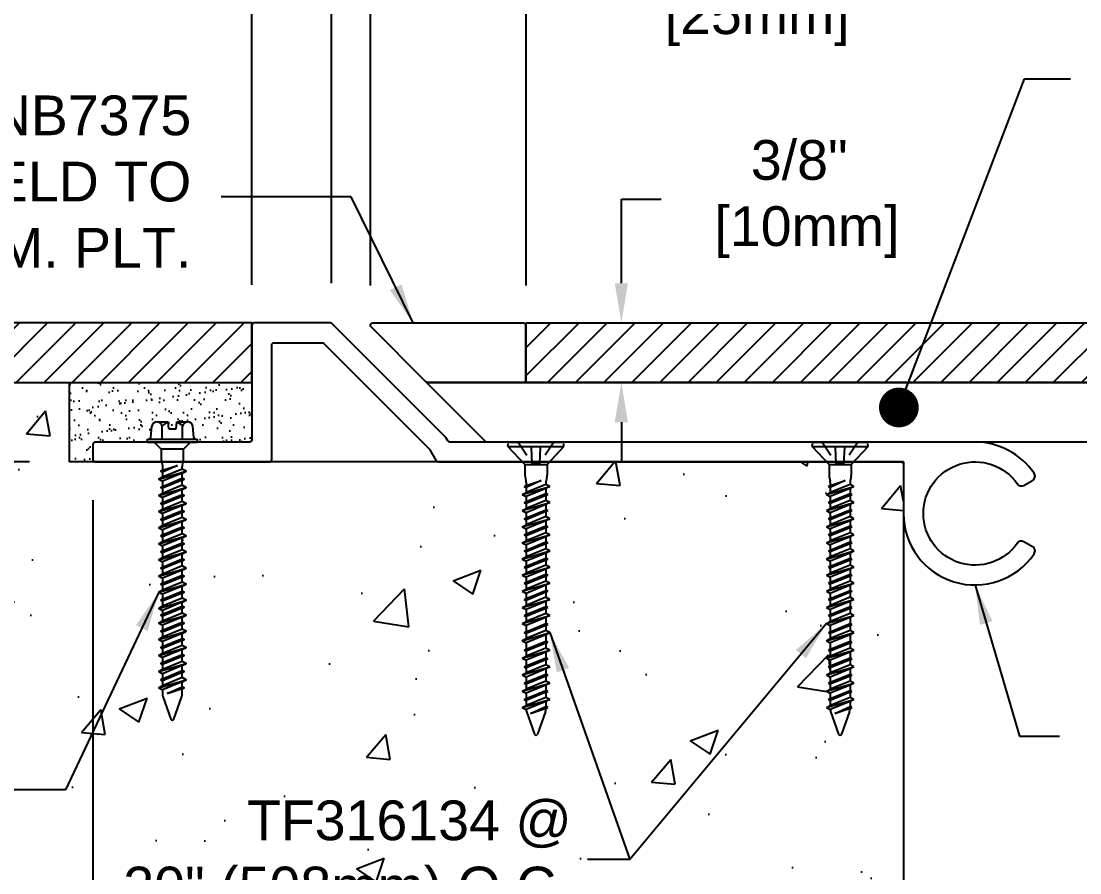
# Model space of a CAD drawing. Header units: inches. Extents: x -12.6 to 30.8, y -3.3 to 9.7.
# Drawn here: x -7.55 to -0.89, y -0.26 to 5.11 of the extents above; entities that cross this region are included whole.
import ezdxf

# ---------------------------------------------------------------- set-up
doc = ezdxf.new("R2010")
doc.units = ezdxf.units.IN
doc.header["$MEASUREMENT"] = 0
doc.linetypes.add('DASHED', pattern=[0.75, 0.5, -0.25])
for name, color, linetype in [('Anchors', 4, 'Continuous'), ('Conditions', 1, 'Continuous'), ('Dimensions', 3, 'Continuous'), ('Text', 2, 'Continuous')]:
    doc.layers.add(name, color=color, linetype=linetype)
doc.styles.add('Arial', font='arial.ttf')
doc.dimstyles.new('Arial', dxfattribs={"dimtxt": 0.25, "dimasz": 0.25, "dimexe": 0.25, "dimexo": 0.25, "dimgap": 0.25, "dimtad": 0, "dimtih": 1, "dimtoh": 1, "dimdec": 4, "dimzin": 0, "dimdsep": 46, "dimlunit": 4, "dimtxsty": 'Arial', "dimcen": 0.1875, "dimadec": 0, "dimazin": 0, "dimtfac": 1, "dimtdec": 4, "dimtofl": 0, "dimtmove": 0, "dimatfit": 3, "dimfxl": 0, "dimfrac": 2, "dimtolj": 1, "dimtzin": 0, "dimarcsym": 0})

# ---------------------------------------------------------------- blocks, each defined once
blk = doc.blocks.new('*D0')
at = {"layer": 'Defpoints', "color": 0}
for p in [(-5.5997, 7.1488), (-5.5997, 3.2068), (-6.0997, 3.1968)]:
    blk.add_point(p, dxfattribs=at)
at = {"layer": 'Dimensions', "color": 0, "lineweight": -2}
for p, q in [((-6.0997, 3.4468), (-6.0997, 7.3988)), ((-5.5997, 3.4568), (-5.5997, 7.3988)), ((-6.3497, 7.1488), (-6.6364, 7.1488)), ((-5.3497, 7.1488), (-5.0997, 7.1488))]:
    blk.add_line(p, q, dxfattribs=at)
at = {"layer": 'Dimensions', "color": 0}
for points in [[(-6.3497, 7.1905), (-6.3497, 7.1072), (-6.0997, 7.1488)], [(-5.3497, 7.1905), (-5.3497, 7.1072), (-5.5997, 7.1488)]]:
    blk.add_solid(points, dxfattribs=at)
at = {"layer": 'Dimensions', "color": 0, "insert": (-7.5057, 7.1488), "char_height": 0.25, "attachment_point": 5, "style": 'Arial'}
blk.add_mtext('\\A1;1/2"\\P [13mm]', dxfattribs=at)
blk = doc.blocks.new('*D2')
at = {"layer": 'Defpoints', "color": 0}
for p in [(-6.0997, 3.2068), (-9.5728, 2.3318), (-7.2497, 2.3318)]:
    blk.add_point(p, dxfattribs=at)
at = {"layer": 'Dimensions', "color": 0, "lineweight": -2}
for p, q in [((-9.5728, 3.4568), (-9.5728, 3.7068)), ((-6.3497, 3.2068), (-9.8228, 3.2068)), ((-7.4997, 2.3318), (-9.8228, 2.3318)), ((-9.5728, 2.0818), (-9.5728, 1.813)), ((-9.5728, 1.813), (-9.8228, 1.813))]:
    blk.add_line(p, q, dxfattribs=at)
at = {"layer": 'Dimensions', "color": 0}
for points in [[(-9.6145, 3.4568), (-9.5311, 3.4568), (-9.5728, 3.2068)], [(-9.6145, 2.0818), (-9.5311, 2.0818), (-9.5728, 2.3318)]]:
    blk.add_solid(points, dxfattribs=at)
at = {"layer": 'Dimensions', "color": 0, "insert": (-10.6803, 1.813), "char_height": 0.25, "attachment_point": 5, "style": 'Arial'}
blk.add_mtext('\\A1;7/8"\\P [22mm]', dxfattribs=at)
blk = doc.blocks.new('*D3')
at = {"layer": 'Defpoints', "color": 0}
for p in [(-4.4456, 3.2068), (-3.775, 3.2068), (-4.5957, 2.8318)]:
    blk.add_point(p, dxfattribs=at)
at = {"layer": 'Dimensions', "color": 0, "lineweight": -2}
for p, q in [((-3.775, 3.4568), (-3.775, 3.9867)), ((-3.775, 3.9867), (-3.525, 3.9867)), ((-4.1956, 3.2068), (-3.525, 3.2068)), ((-4.3457, 2.8318), (-3.525, 2.8318)), ((-3.775, 2.5818), (-3.775, 2.3318))]:
    blk.add_line(p, q, dxfattribs=at)
at = {"layer": 'Dimensions', "color": 0}
for points in [[(-3.8167, 3.4568), (-3.7334, 3.4568), (-3.775, 3.2068)], [(-3.8167, 2.5818), (-3.7334, 2.5818), (-3.775, 2.8318)]]:
    blk.add_solid(points, dxfattribs=at)
at = {"layer": 'Dimensions', "color": 0, "insert": (-2.6556, 3.9867), "char_height": 0.25, "attachment_point": 5, "style": 'Arial'}
blk.add_mtext('\\A1;3/8"\\P [10mm]', dxfattribs=at)
blk = doc.blocks.new('*D4')
at = {"layer": 'Defpoints', "color": 0}
for p in [(3, 7.7962), (3, 3.2068), (-6.0997, 3.1968)]:
    blk.add_point(p, dxfattribs=at)
at = {"layer": 'Dimensions', "color": 0, "lineweight": -2}
for p, q in [((-6.0997, 3.4468), (-6.0997, 8.0462)), ((3, 3.4568), (3, 8.0462)), ((-5.8497, 7.7962), (-2.5163, 7.7962)), ((2.75, 7.7962), (-0.5834, 7.7962))]:
    blk.add_line(p, q, dxfattribs=at)
at = {"layer": 'Dimensions', "color": 0}
for points in [[(-5.8497, 7.8379), (-5.8497, 7.7545), (-6.0997, 7.7962)], [(2.75, 7.8379), (2.75, 7.7545), (3, 7.7962)]]:
    blk.add_solid(points, dxfattribs=at)
at = {"layer": 'Dimensions', "color": 0, "insert": (-1.5498, 7.7962), "char_height": 0.25, "attachment_point": 5, "style": 'Arial'}
blk.add_mtext('\\A1;9 1/8"\\P [231mm]', dxfattribs=at)
blk = doc.blocks.new('A$C63CB1885')
for p, q in [((-0.1762, 0), (-0.1747, 0.0182)), ((-0.1762, 0), (0.1762, 0)), ((-0.1762, 0), (-0.0698, -0.1125)), ((-0.1634, 0.0285), (0.1634, 0.0285)), ((0.0698, -0.1125), (0.1762, 0)), ((0.1762, 0), (0.1747, 0.0182)), ((-0.0698, -0.1125), (0.0698, -0.1125)), ((-0.0698, -0.1125), (-0.0698, -0.1796)), ((0.0698, -0.1125), (0.0698, -0.1796)), ((-0.0687, -0.1892), (-0.0633, -0.2152)), ((0.0687, -0.1892), (0.0633, -0.2152)), ((-0.0863, -0.3019), (0.0862, -0.2511)), ((-0.0737, -0.2511), (0.0321, -0.2146)), ((-0.0737, -0.2511), (-0.0622, -0.2449)), ((-0.0737, -0.2511), (-0.0622, -0.2573)), ((-0.0623, -0.2248), (-0.0622, -0.2449)), ((-0.0622, -0.2449), (0.0321, -0.2146)), ((0.0321, -0.2146), (-0.0622, -0.2573)), ((0.0622, -0.2382), (-0.0622, -0.289)), ((-0.0622, -0.2573), (-0.0622, -0.289)), ((0.0622, -0.264), (-0.0622, -0.3148)), ((0.0622, -0.2248), (0.0622, -0.2382)), ((0.0862, -0.2511), (0.0622, -0.264)), ((0.0622, -0.264), (0.0622, -0.2957)), ((0.0862, -0.2511), (0.0622, -0.2382)), ((-0.0863, -0.3019), (-0.0622, -0.289)), ((-0.0863, -0.3019), (-0.0622, -0.3148)), ((-0.0737, -0.3527), (0.0737, -0.3019)), ((-0.0622, -0.3465), (0.0622, -0.2957)), ((0.0622, -0.308), (-0.0622, -0.3588)), ((-0.0622, -0.3148), (-0.0622, -0.3465)), ((0.0737, -0.3019), (0.0622, -0.2957)), ((0.0737, -0.3019), (0.0622, -0.308)), ((0.0622, -0.308), (0.0622, -0.3397)), ((-0.0863, -0.4034), (0.0862, -0.3527)), ((-0.0863, -0.4034), (-0.0622, -0.3905)), ((-0.0737, -0.3527), (-0.0622, -0.3465)), ((-0.0737, -0.3527), (-0.0622, -0.3588)), ((0.0622, -0.3397), (-0.0622, -0.3905)), ((-0.0622, -0.3588), (-0.0622, -0.3905)), ((0.0622, -0.3656), (-0.0622, -0.4164)), ((-0.0622, -0.4481), (0.0622, -0.3973)), ((0.0862, -0.3527), (0.0622, -0.3656)), ((0.0622, -0.3656), (0.0622, -0.3973)), ((0.0737, -0.4034), (0.0622, -0.3973)), ((0.0862, -0.3527), (0.0622, -0.3397)), ((-0.0863, -0.4034), (-0.0622, -0.4164)), ((-0.0863, -0.505), (0.0862, -0.4542)), ((-0.0737, -0.4542), (0.0737, -0.4034)), ((-0.0737, -0.4542), (-0.0622, -0.4481)), ((-0.0737, -0.4542), (-0.0622, -0.4604)), ((0.0622, -0.4096), (-0.0622, -0.4604)), ((-0.0622, -0.4164), (-0.0622, -0.4481)), ((0.0622, -0.4413), (-0.0622, -0.4921)), ((-0.0622, -0.4604), (-0.0622, -0.4921)), ((0.0737, -0.4034), (0.0622, -0.4096)), ((0.0622, -0.4096), (0.0622, -0.4413)), ((0.0862, -0.4542), (0.0622, -0.4671)), ((0.0862, -0.4542), (0.0622, -0.4413)), ((-0.0863, -0.505), (-0.0622, -0.4921)), ((-0.0863, -0.505), (-0.0622, -0.5179)), ((-0.0737, -0.5558), (0.0737, -0.505)), ((0.0622, -0.4671), (-0.0622, -0.5179)), ((-0.0622, -0.5496), (0.0622, -0.4988)), ((0.0622, -0.5112), (-0.0622, -0.5619)), ((-0.0622, -0.5179), (-0.0622, -0.5496)), ((0.0622, -0.4671), (0.0622, -0.4988)), ((0.0737, -0.505), (0.0622, -0.4988)), ((0.0737, -0.505), (0.0622, -0.5112)), ((0.0622, -0.5112), (0.0622, -0.5429)), ((-0.0863, -0.6066), (0.0862, -0.5558)), ((-0.0863, -0.6066), (-0.0622, -0.5936)), ((-0.0737, -0.5558), (-0.0622, -0.5496)), ((-0.0737, -0.5558), (-0.0622, -0.5619)), ((0.0622, -0.5429), (-0.0622, -0.5936)), ((-0.0622, -0.5619), (-0.0622, -0.5936)), ((0.0622, -0.5687), (-0.0622, -0.6195)), ((0.0862, -0.5558), (0.0622, -0.5687)), ((0.0622, -0.5687), (0.0622, -0.6004)), ((0.0862, -0.5558), (0.0622, -0.5429)), ((-0.0863, -0.6066), (-0.0622, -0.6195)), ((-0.0863, -0.7081), (0.0862, -0.6573)), ((-0.0737, -0.6573), (0.0737, -0.6066)), ((-0.0737, -0.6573), (-0.0622, -0.6512)), ((-0.0737, -0.6573), (-0.0622, -0.6635)), ((-0.0622, -0.6512), (0.0622, -0.6004)), ((0.0622, -0.6127), (-0.0622, -0.6635)), ((-0.0622, -0.6195), (-0.0622, -0.6512)), ((0.0622, -0.6444), (-0.0622, -0.6952)), ((-0.0622, -0.6635), (-0.0622, -0.6952)), ((0.0737, -0.6066), (0.0622, -0.6004)), ((0.0737, -0.6066), (0.0622, -0.6127)), ((0.0622, -0.6127), (0.0622, -0.6444)), ((0.0862, -0.6573), (0.0622, -0.6703)), ((0.0862, -0.6573), (0.0622, -0.6444)), ((-0.0863, -0.7081), (-0.0622, -0.6952)), ((-0.0863, -0.7081), (-0.0622, -0.721)), ((-0.0737, -0.7589), (0.0737, -0.7081)), ((0.0622, -0.6703), (-0.0622, -0.721)), ((-0.0622, -0.7527), (0.0622, -0.702)), ((0.0622, -0.7143), (-0.0622, -0.7651)), ((-0.0622, -0.721), (-0.0622, -0.7527)), ((0.0622, -0.6703), (0.0622, -0.702)), ((0.0737, -0.7081), (0.0622, -0.702)), ((0.0737, -0.7081), (0.0622, -0.7143)), ((0.0622, -0.7143), (0.0622, -0.746)), ((-0.0863, -0.8097), (0.0862, -0.7589)), ((-0.0863, -0.8097), (-0.0622, -0.7968)), ((-0.0737, -0.7589), (-0.0622, -0.7527)), ((-0.0737, -0.7589), (-0.0622, -0.7651)), ((0.0622, -0.746), (-0.0622, -0.7968)), ((-0.0622, -0.7651), (-0.0622, -0.7967)), ((0.0622, -0.7718), (-0.0622, -0.8226)), ((0.0862, -0.7589), (0.0622, -0.7718)), ((0.0622, -0.7718), (0.0622, -0.8035)), ((0.0862, -0.7589), (0.0622, -0.746)), ((-0.0863, -0.8097), (-0.0622, -0.8226)), ((-0.0863, -0.9112), (0.0862, -0.8605)), ((-0.0737, -0.8605), (0.0737, -0.8097)), ((-0.0737, -0.8605), (-0.0622, -0.8543)), ((-0.0737, -0.8605), (-0.0622, -0.8666)), ((-0.0622, -0.8543), (0.0622, -0.8035)), ((0.0622, -0.8159), (-0.0622, -0.8666)), ((-0.0622, -0.8226), (-0.0622, -0.8543)), ((0.0622, -0.8475), (-0.0622, -0.8983)), ((0.0737, -0.8097), (0.0622, -0.8035)), ((0.0737, -0.8097), (0.0622, -0.8159)), ((0.0622, -0.8159), (0.0622, -0.8475)), ((0.0862, -0.8605), (0.0622, -0.8734)), ((0.0862, -0.8605), (0.0622, -0.8475)), ((-0.0863, -0.9112), (-0.0622, -0.8983)), ((-0.0863, -0.9112), (-0.0622, -0.9242)), ((-0.0737, -0.962), (0.0737, -0.9112)), ((-0.0622, -0.8666), (-0.0622, -0.8983)), ((0.0622, -0.8734), (-0.0622, -0.9242)), ((-0.0622, -0.9559), (0.0622, -0.9051)), ((0.0622, -0.9174), (-0.0622, -0.9682)), ((-0.0622, -0.9242), (-0.0622, -0.9558)), ((0.0622, -0.8734), (0.0622, -0.9051)), ((0.0737, -0.9112), (0.0622, -0.9051)), ((0.0737, -0.9112), (0.0622, -0.9174)), ((0.0622, -0.9174), (0.0622, -0.9491)), ((-0.0863, -1.0128), (0.0862, -0.962)), ((-0.0737, -0.962), (-0.0622, -0.9559)), ((-0.0737, -0.962), (-0.0622, -0.9682)), ((0.0622, -0.9491), (-0.0622, -0.9999)), ((-0.0622, -0.9682), (-0.0622, -0.9999)), ((0.0622, -0.975), (-0.0622, -1.0257)), ((0.0862, -0.962), (0.0622, -0.975)), ((0.0622, -0.975), (0.0622, -1.0066)), ((0.0862, -0.962), (0.0622, -0.9491)), ((-0.0863, -1.0128), (-0.0622, -0.9999)), ((-0.0863, -1.0128), (-0.0622, -1.0257)), ((-0.0863, -1.1144), (0.0862, -1.0636)), ((-0.0737, -1.0636), (0.0737, -1.0128)), ((-0.0737, -1.0636), (-0.0622, -1.0574)), ((-0.0737, -1.0636), (-0.0622, -1.0698)), ((-0.0622, -1.0574), (0.0622, -1.0066)), ((0.0622, -1.019), (-0.0622, -1.0698)), ((-0.0622, -1.0257), (-0.0622, -1.0574)), ((0.0622, -1.0507), (-0.0622, -1.1015)), ((0.0737, -1.0128), (0.0622, -1.0066)), ((0.0737, -1.0128), (0.0622, -1.019)), ((0.0622, -1.019), (0.0622, -1.0507)), ((0.0862, -1.0636), (0.0622, -1.0765)), ((0.0862, -1.0636), (0.0622, -1.0507)), ((-0.0863, -1.1144), (-0.0622, -1.1015)), ((-0.0863, -1.1144), (-0.0622, -1.1273)), ((-0.0737, -1.1715), (0.0737, -1.1207)), ((-0.0622, -1.0697), (-0.0622, -1.1014)), ((0.0622, -1.0765), (-0.0622, -1.1273)), ((-0.0622, -1.1653), (0.0622, -1.1145)), ((0.0622, -1.1269), (-0.0622, -1.1776)), ((-0.0622, -1.1273), (-0.0622, -1.1653)), ((0.0622, -1.0765), (0.0622, -1.1145)), ((0.0737, -1.1207), (0.0622, -1.1145)), ((0.0737, -1.1207), (0.0622, -1.1269)), ((0.0622, -1.1269), (0.0622, -1.1585)), ((-0.0863, -1.2223), (0.0862, -1.1715)), ((-0.0737, -1.1715), (-0.0622, -1.1653)), ((-0.0737, -1.1715), (-0.0622, -1.1776)), ((0.0622, -1.1585), (-0.0622, -1.2093)), ((-0.0622, -1.1776), (-0.0622, -1.2093)), ((0.0622, -1.1844), (-0.0622, -1.2352)), ((0.0862, -1.1715), (0.0622, -1.1844)), ((0.0622, -1.1844), (0.0622, -1.2247)), ((0.0862, -1.1715), (0.0622, -1.1585)), ((-0.0863, -1.2223), (-0.0622, -1.2093)), ((-0.0863, -1.2223), (-0.0622, -1.2352)), ((-0.0737, -1.2816), (0.0737, -1.2308)), ((-0.0622, -1.2754), (0.0622, -1.2247)), ((-0.0622, -1.2352), (-0.0622, -1.2754)), ((0.0622, -1.237), (-0.0622, -1.2878)), ((0.0737, -1.2308), (0.0622, -1.2247)), ((0.0737, -1.2308), (0.0622, -1.237)), ((0.0622, -1.237), (0.0622, -1.2687)), ((-0.0863, -1.3324), (0.0862, -1.2816)), ((-0.0863, -1.3324), (-0.0622, -1.3195)), ((-0.0737, -1.2816), (-0.0622, -1.2754)), ((-0.0737, -1.2816), (-0.0622, -1.2878)), ((0.0622, -1.2687), (-0.0622, -1.3195)), ((-0.0622, -1.2877), (-0.0622, -1.3194)), ((0.0622, -1.2945), (-0.0622, -1.3453)), ((-0.0622, -1.3811), (0.0622, -1.3303)), ((0.0862, -1.2816), (0.0622, -1.2945)), ((0.0622, -1.2945), (0.0622, -1.3303)), ((0.0737, -1.3365), (0.0622, -1.3303)), ((0.0862, -1.2816), (0.0622, -1.2687)), ((-0.0863, -1.3324), (-0.0622, -1.3453)), ((-0.0863, -1.438), (0.0862, -1.3872)), ((-0.0737, -1.3872), (0.0737, -1.3365)), ((-0.0737, -1.3872), (-0.0622, -1.3811)), ((-0.0737, -1.3872), (-0.0622, -1.3934)), ((0.0622, -1.3426), (-0.0622, -1.3934)), ((-0.0622, -1.3453), (-0.0622, -1.381)), ((0.0622, -1.3743), (-0.0622, -1.4251)), ((-0.0622, -1.3934), (-0.0622, -1.4251)), ((0.0737, -1.3365), (0.0622, -1.3426)), ((0.0622, -1.3426), (0.0622, -1.3743)), ((0.0862, -1.3872), (0.0622, -1.4002)), ((0.0862, -1.3872), (0.0622, -1.3743)), ((-0.0863, -1.438), (-0.0622, -1.4251)), ((-0.0863, -1.438), (-0.0622, -1.4509)), ((-0.0737, -1.4895), (0.0737, -1.4387)), ((0.0622, -1.4002), (-0.0622, -1.4509)), ((-0.0622, -1.4833), (0.0622, -1.4326)), ((0.0622, -1.4449), (-0.0622, -1.4957)), ((-0.0622, -1.4509), (-0.0622, -1.4833)), ((0.0622, -1.4002), (0.0622, -1.4326)), ((0.0737, -1.4387), (0.0622, -1.4326)), ((0.0737, -1.4387), (0.0622, -1.4449)), ((0.0622, -1.4449), (0.0622, -1.4766)), ((-0.0863, -1.5403), (0.0862, -1.4895)), ((-0.0863, -1.5403), (-0.0622, -1.5274)), ((-0.0737, -1.4895), (-0.0622, -1.4833)), ((-0.0737, -1.4895), (-0.0622, -1.4957)), ((0.0622, -1.4766), (-0.0622, -1.5274)), ((-0.0622, -1.4956), (-0.0621, -1.5273)), ((0.0622, -1.5024), (-0.0622, -1.5532)), ((0.0862, -1.4895), (0.0622, -1.5024)), ((0.0622, -1.5024), (0.0622, -1.5348)), ((0.0862, -1.4895), (0.0622, -1.4766)), ((-0.0863, -1.5403), (-0.0622, -1.5532)), ((-0.0863, -1.6425), (0.0862, -1.5918)), ((-0.0737, -1.5918), (0.0737, -1.541)), ((-0.0737, -1.5918), (-0.0622, -1.5856)), ((-0.0737, -1.5918), (-0.0622, -1.5979)), ((-0.0622, -1.5856), (0.0622, -1.5348)), ((0.0622, -1.5471), (-0.0622, -1.5979)), ((0.0622, -1.5788), (-0.0622, -1.6296)), ((-0.0621, -1.5532), (-0.0621, -1.5856)), ((-0.0621, -1.5979), (-0.0621, -1.6296)), ((0.0737, -1.541), (0.0622, -1.5348)), ((0.0737, -1.541), (0.0622, -1.5471)), ((0.0622, -1.5471), (0.0622, -1.5788)), ((0.0862, -1.5918), (0.0622, -1.6047)), ((0.0862, -1.5918), (0.0622, -1.5788)), ((-0.0863, -1.6425), (-0.0622, -1.6296)), ((-0.0863, -1.6425), (-0.0622, -1.6555)), ((0.0622, -1.6047), (-0.0622, -1.6555)), ((-0.0335, -1.6795), (0.0622, -1.6364)), ((-0.0335, -1.6795), (0.0737, -1.6425)), ((0.0622, -1.6487), (-0.0335, -1.6795)), ((0.0622, -1.6047), (0.0622, -1.6522)), ((0.0737, -1.6425), (0.0622, -1.6364)), ((0.0737, -1.6425), (0.0622, -1.6487)), ((-0.0596, -1.6676), (-0.0096, -1.8103)), ((0.0596, -1.6676), (0.0096, -1.8103))]:
    blk.add_line(p, q)
at = {"linetype": 'DASHED', "ltscale": 0.025}
for p, q in [((-0.1125, 0.0285), (-0.024, -0.1065)), ((-0.024, -0.1065), (-0.0311, 0.0283)), ((0.024, -0.1065), (0.0311, 0.0285)), ((0.1125, 0.0285), (0.024, -0.1065)), ((-0.024, -0.1065), (0.024, -0.1065))]:
    blk.add_line(p, q, dxfattribs=at)
for centre, radius, start, end in [((-0.1634, 0.0173), 0.0112, 90, 175), ((0.1634, 0.0173), 0.0112, 5, 90), ((-0.0233, -0.1796), 0.0465, 180, 191.9357), ((0.0233, -0.1796), 0.0465, 348.0643, 0), ((-0.1088, -0.2248), 0.0465, 0, 11.9357), ((0.1087, -0.2248), 0.0465, 168.0643, 180), ((-0.0158, -1.6522), 0.0465, 183.94761, 199.30575), ((0.0158, -1.6522), 0.0465, 340.69425, 0), ((0, -1.806), 0.0106, 204.10008, 335.89992)]:
    blk.add_arc(centre, radius, start, end)
blk = doc.blocks.new('TF316134')
blk.add_blockref('A$C63CB1885', (0, -0.0285))
blk = doc.blocks.new('TH316134')
for p, q in [((-0.1352, 0.029), (-0.129, 0.1001)), ((-0.0967, 0.1275), (-0.0272, 0.1275)), ((-0.0645, 0.0188), (-0.0645, 0.1001)), ((-0.0232, 0.0825), (-0.0272, 0.1275)), ((-0.0232, 0.0825), (0.0233, 0.0825)), ((0.0233, 0.0825), (0.0272, 0.1275)), ((0.0272, 0.1275), (0.0967, 0.1275)), ((0.0645, 0.0188), (0.0645, 0.1001)), ((0.1352, 0.029), (0.129, 0.1001)), ((-0.1568, 0.0188), (0.1568, 0.0188)), ((-0.1568, 0), (-0.1568, 0.0188)), ((-0.1568, 0), (0.1568, 0)), ((-0.1148, 0), (-0.0697, -0.045)), ((0.1148, 0), (0.0698, -0.045)), ((0.1568, 0.0188), (0.1568, 0)), ((-0.0862, -0.2344), (0.0863, -0.1836)), ((-0.0737, -0.1836), (0.0321, -0.1471)), ((0.0321, -0.1471), (-0.0623, -0.1898)), ((-0.0623, -0.1774), (0.0321, -0.1471)), ((0.0623, -0.1707), (-0.0623, -0.2215)), ((0.0623, -0.1965), (-0.0623, -0.2473)), ((-0.0737, -0.2852), (0.0737, -0.2344)), ((-0.0623, -0.279), (0.0623, -0.2282)), ((0.0623, -0.2405), (-0.0623, -0.2913)), ((-0.0862, -0.3359), (0.0863, -0.2852)), ((0.0623, -0.2722), (-0.0623, -0.323)), ((0.0623, -0.2981), (-0.0623, -0.3489)), ((-0.0623, -0.3806), (0.0623, -0.3298)), ((-0.0862, -0.4375), (0.0863, -0.3867)), ((-0.0737, -0.3867), (0.0737, -0.3359)), ((0.0623, -0.3421), (-0.0623, -0.3929)), ((0.0623, -0.3738), (-0.0623, -0.4246)), ((-0.0737, -0.4883), (0.0737, -0.4375)), ((0.0623, -0.3996), (-0.0623, -0.4504)), ((-0.0623, -0.4821), (0.0623, -0.4313)), ((0.0623, -0.4437), (-0.0623, -0.4944)), ((-0.0862, -0.5391), (0.0863, -0.4883)), ((0.0623, -0.4754), (-0.0623, -0.5261)), ((0.0623, -0.5012), (-0.0623, -0.552)), ((-0.0862, -0.6406), (0.0863, -0.5898)), ((-0.0737, -0.5898), (0.0737, -0.5391)), ((-0.0623, -0.5837), (0.0623, -0.5329)), ((0.0623, -0.5452), (-0.0623, -0.596)), ((0.0623, -0.5769), (-0.0623, -0.6277)), ((-0.0737, -0.6914), (0.0737, -0.6406)), ((0.0623, -0.6028), (-0.0623, -0.6535)), ((-0.0623, -0.6852), (0.0623, -0.6345)), ((0.0623, -0.6468), (-0.0623, -0.6976)), ((-0.0862, -0.7422), (0.0863, -0.6914)), ((0.0623, -0.6785), (-0.0623, -0.7293)), ((0.0623, -0.7043), (-0.0623, -0.7551)), ((-0.0862, -0.8437), (0.0863, -0.793)), ((-0.0737, -0.793), (0.0737, -0.7422)), ((-0.0623, -0.7868), (0.0623, -0.736)), ((0.0623, -0.7484), (-0.0623, -0.7991)), ((0.0623, -0.78), (-0.0623, -0.8308)), ((-0.0737, -0.8945), (0.0737, -0.8437)), ((0.0623, -0.8059), (-0.0623, -0.8567)), ((-0.0623, -0.8884), (0.0623, -0.8376)), ((0.0623, -0.8499), (-0.0623, -0.9007)), ((-0.0862, -0.9453), (0.0863, -0.8945)), ((0.0623, -0.8816), (-0.0623, -0.9324)), ((0.0623, -0.9075), (-0.0623, -0.9582)), ((-0.0862, -1.0469), (0.0863, -0.9961)), ((-0.0737, -0.9961), (0.0737, -0.9453)), ((-0.0623, -0.9899), (0.0623, -0.9391)), ((0.0623, -0.9515), (-0.0623, -1.0023)), ((0.0623, -0.9832), (-0.0623, -1.034)), ((-0.0737, -1.0898), (0.0737, -1.0391)), ((0.0623, -1.009), (-0.0623, -1.0598)), ((-0.0623, -1.0837), (0.0623, -1.0329)), ((0.0623, -1.0452), (-0.0623, -1.096)), ((-0.0862, -1.1406), (0.0863, -1.0898)), ((0.0623, -1.0769), (-0.0623, -1.1277)), ((0.0623, -1.1028), (-0.0623, -1.1535)), ((-0.0862, -1.2422), (0.0863, -1.1914)), ((-0.0737, -1.1914), (0.0737, -1.1406)), ((-0.0623, -1.1852), (0.0623, -1.1345)), ((0.0623, -1.1468), (-0.0623, -1.1976)), ((0.0623, -1.1785), (-0.0623, -1.2293)), ((-0.0737, -1.293), (0.0737, -1.2422)), ((0.0623, -1.2043), (-0.0623, -1.2551)), ((-0.0623, -1.2868), (0.0623, -1.236)), ((0.0623, -1.2484), (-0.0623, -1.2991)), ((-0.0862, -1.3437), (0.0863, -1.293)), ((0.0623, -1.28), (-0.0623, -1.3308)), ((0.0623, -1.3059), (-0.0623, -1.3567)), ((-0.0862, -1.4453), (0.0863, -1.3945)), ((-0.0737, -1.3945), (0.0737, -1.3437)), ((-0.0623, -1.3884), (0.0623, -1.3376)), ((0.0623, -1.3499), (-0.0623, -1.4007)), ((0.0623, -1.3816), (-0.0623, -1.4324)), ((-0.0737, -1.4961), (0.0737, -1.4453)), ((0.0623, -1.4075), (-0.0623, -1.4582)), ((-0.0623, -1.4899), (0.0623, -1.4391)), ((0.0623, -1.4515), (-0.0623, -1.5023)), ((-0.0862, -1.5469), (0.0863, -1.4961)), ((0.0623, -1.4832), (-0.0623, -1.534)), ((0.0623, -1.509), (-0.0623, -1.5598)), ((-0.0335, -1.5838), (0.0623, -1.5407)), ((-0.0335, -1.5838), (0.0737, -1.5469)), ((0.0623, -1.553), (-0.0335, -1.5838))]:
    blk.add_line(p, q)
blk.add_lwpolyline([(0.0698, -0.045), (-0.0697, -0.045), (-0.0697, -0.1121, 0.052126), (-0.0687, -0.1217), (-0.0633, -0.1477, -0.052126), (-0.0623, -0.1573), (-0.0623, -0.1774), (-0.0737, -0.1836), (-0.0623, -0.1898), (-0.0623, -0.2215), (-0.0862, -0.2344), (-0.0623, -0.2473), (-0.0623, -0.279), (-0.0737, -0.2852), (-0.0623, -0.2913), (-0.0623, -0.323), (-0.0862, -0.3359), (-0.0623, -0.3489), (-0.0623, -0.3806), (-0.0737, -0.3867), (-0.0623, -0.3929), (-0.0623, -0.4246), (-0.0862, -0.4375), (-0.0623, -0.4504), (-0.0623, -0.4821), (-0.0737, -0.4883), (-0.0623, -0.4944), (-0.0623, -0.5261), (-0.0862, -0.5391), (-0.0623, -0.552), (-0.0623, -0.5837), (-0.0737, -0.5898), (-0.0623, -0.596), (-0.0623, -0.6277), (-0.0862, -0.6406), (-0.0623, -0.6535), (-0.0623, -0.6852), (-0.0737, -0.6914), (-0.0623, -0.6976), (-0.0623, -0.7293), (-0.0862, -0.7422), (-0.0623, -0.7551), (-0.0623, -0.7868), (-0.0737, -0.793), (-0.0623, -0.7991), (-0.0623, -0.8308), (-0.0862, -0.8437), (-0.0623, -0.8567), (-0.0623, -0.8884), (-0.0737, -0.8945), (-0.0623, -0.9007), (-0.0623, -0.9324), (-0.0862, -0.9453), (-0.0623, -0.9582), (-0.0623, -0.9899), (-0.0737, -0.9961), (-0.0623, -1.0023), (-0.0623, -1.034), (-0.0862, -1.0469), (-0.0623, -1.0598), (-0.0623, -1.0837), (-0.0737, -1.0898), (-0.0623, -1.096), (-0.0623, -1.1277), (-0.0862, -1.1406), (-0.0623, -1.1535), (-0.0623, -1.1852), (-0.0737, -1.1914), (-0.0623, -1.1976), (-0.0623, -1.2293), (-0.0862, -1.2422), (-0.0623, -1.2551), (-0.0623, -1.2868), (-0.0737, -1.293), (-0.0623, -1.2991), (-0.0623, -1.3308), (-0.0862, -1.3437), (-0.0623, -1.3567), (-0.0623, -1.3884), (-0.0737, -1.3945), (-0.0623, -1.4007), (-0.0623, -1.4324), (-0.0862, -1.4453), (-0.0623, -1.4582), (-0.0623, -1.4899), (-0.0737, -1.4961), (-0.0623, -1.5023), (-0.0623, -1.534), (-0.0862, -1.5469), (-0.0623, -1.5598), (-0.0623, -1.5857, 0.084437), (-0.0596, -1.601), (-0.0096, -1.7438, 0.648167), (0.0096, -1.7438), (0.0596, -1.601, 0.084437), (0.0623, -1.5857), (0.0623, -1.553), (0.0737, -1.5469), (0.0623, -1.5407), (0.0623, -1.509), (0.0863, -1.4961), (0.0623, -1.4832), (0.0623, -1.4515), (0.0737, -1.4453), (0.0623, -1.4391), (0.0623, -1.4075), (0.0863, -1.3945), (0.0623, -1.3816), (0.0623, -1.3499), (0.0737, -1.3437), (0.0623, -1.3376), (0.0623, -1.3059), (0.0863, -1.293), (0.0623, -1.28), (0.0623, -1.2484), (0.0737, -1.2422), (0.0623, -1.236), (0.0623, -1.2043), (0.0863, -1.1914), (0.0623, -1.1785), (0.0623, -1.1468), (0.0737, -1.1406), (0.0623, -1.1345), (0.0623, -1.1028), (0.0863, -1.0898), (0.0623, -1.0769), (0.0623, -1.0452), (0.0737, -1.0391), (0.0623, -1.0329), (0.0623, -1.009), (0.0863, -0.9961), (0.0623, -0.9832), (0.0623, -0.9515), (0.0737, -0.9453), (0.0623, -0.9391), (0.0623, -0.9075), (0.0863, -0.8945), (0.0623, -0.8816), (0.0623, -0.8499), (0.0737, -0.8437), (0.0623, -0.8376), (0.0623, -0.8059), (0.0863, -0.793), (0.0623, -0.78), (0.0623, -0.7484), (0.0737, -0.7422), (0.0623, -0.736), (0.0623, -0.7043), (0.0863, -0.6914), (0.0623, -0.6785), (0.0623, -0.6468), (0.0737, -0.6406), (0.0623, -0.6345), (0.0623, -0.6028), (0.0863, -0.5898), (0.0623, -0.5769), (0.0623, -0.5452), (0.0737, -0.5391), (0.0623, -0.5329), (0.0623, -0.5012), (0.0863, -0.4883), (0.0623, -0.4754), (0.0623, -0.4437), (0.0737, -0.4375), (0.0623, -0.4313), (0.0623, -0.3996), (0.0863, -0.3867), (0.0623, -0.3738), (0.0623, -0.3421), (0.0737, -0.3359), (0.0623, -0.3298), (0.0623, -0.2981), (0.0863, -0.2852), (0.0623, -0.2722), (0.0623, -0.2405), (0.0737, -0.2344), (0.0623, -0.2282), (0.0623, -0.1965), (0.0863, -0.1836), (0.0623, -0.1707), (0.0623, -0.1573, -0.052126), (0.0633, -0.1477), (0.0687, -0.1217, 0.052126), (0.0698, -0.1121)], format="xyb", close=True)
for centre, radius, start, end in [((-0.0967, 0.0948), 0.0327, 9.28497, 170.71503), ((0, 0.0379), 0.0896, 107.42152, 136.04074), ((0, 0.0379), 0.0896, 43.95926, 72.57848), ((0.0967, 0.0948), 0.0327, 9.28497, 170.71503), ((-0.1464, 0.03), 0.0112, 270, 355), ((0.1464, 0.03), 0.0112, 185, 270)]:
    blk.add_arc(centre, radius, start, end)
blk = doc.blocks.new('NB7375')
at = {"linetype": 'Continuous', "flags": 128}
blk.add_lwpolyline([(-0.3019, 0.375, 0.414214), (-0.3169, 0.36), (-0.3169, 0.015, 0.414214), (-0.3019, 0), (0.3019, 0, 0.198912), (0.3125, 0.0044), (0.6575, 0.3494, 0.668179), (0.6469, 0.375)], format="xyb", close=True, dxfattribs=at)
blk = doc.blocks.new('*D10')
at = {"layer": 'Defpoints', "color": 0}
for p in [(-5.3538, 5.9861), (-5.5997, 3.2068), (-5.3538, 3.1918)]:
    blk.add_point(p, dxfattribs=at)
at = {"layer": 'Dimensions', "color": 0, "lineweight": -2}
for p, q in [((-5.5997, 3.4568), (-5.5997, 6.2361)), ((-5.3538, 3.4418), (-5.3538, 6.2361)), ((-5.8497, 5.9861), (-6.1364, 5.9861)), ((-5.1038, 5.9861), (-4.8538, 5.9861))]:
    blk.add_line(p, q, dxfattribs=at)
at = {"layer": 'Dimensions', "color": 0}
for points in [[(-5.8497, 6.0278), (-5.8497, 5.9445), (-5.5997, 5.9861)], [(-5.1038, 6.0278), (-5.1038, 5.9445), (-5.3538, 5.9861)]]:
    blk.add_solid(points, dxfattribs=at)
at = {"layer": 'Dimensions', "color": 0, "insert": (-6.9086, 5.9861), "char_height": 0.25, "attachment_point": 5, "style": 'Arial'}
blk.add_mtext('\\A1;1/4"\\P [6mm]', dxfattribs=at)
blk = doc.blocks.new('*D11')
at = {"layer": 'Defpoints', "color": 0}
for p in [(-7.0997, 2.3418), (-2, -1.7955), (-2, -2.7608)]:
    blk.add_point(p, dxfattribs=at)
at = {"layer": 'Dimensions', "color": 0, "lineweight": -2}
for p, q in [((-7.0997, 2.0918), (-7.0997, -3.0108)), ((-2, -2.0455), (-2, -3.0108)), ((-6.8497, -2.7608), (-5.2543, -2.7608)), ((-2.25, -2.7608), (-3.3451, -2.7608))]:
    blk.add_line(p, q, dxfattribs=at)
at = {"layer": 'Dimensions', "color": 0}
for points in [[(-6.8497, -2.7192), (-6.8497, -2.8025), (-7.0997, -2.7608)], [(-2.25, -2.7192), (-2.25, -2.8025), (-2, -2.7608)]]:
    blk.add_solid(points, dxfattribs=at)
at = {"layer": 'Dimensions', "color": 0, "insert": (-4.2997, -2.7608), "char_height": 0.25, "attachment_point": 5, "style": 'Arial'}
blk.add_mtext('\\A1;5 1/8"\\P [130mm]', dxfattribs=at)
blk = doc.blocks.new('*D12')
at = {"layer": 'Defpoints', "color": 0}
for p in [(-5.3538, 5.3204), (-5.3538, 3.1918), (-4.375, 3.1918)]:
    blk.add_point(p, dxfattribs=at)
at = {"layer": 'Dimensions', "color": 0, "lineweight": -2}
for p, q in [((-5.3538, 3.4418), (-5.3538, 5.5704)), ((-4.375, 3.4418), (-4.375, 5.5704)), ((-5.6038, 5.3204), (-5.8538, 5.3204)), ((-4.125, 5.3204), (-3.8384, 5.3204))]:
    blk.add_line(p, q, dxfattribs=at)
at = {"layer": 'Dimensions', "color": 0}
for points in [[(-5.6038, 5.3621), (-5.6038, 5.2788), (-5.3538, 5.3204)], [(-4.125, 5.3621), (-4.125, 5.2788), (-4.375, 5.3204)]]:
    blk.add_solid(points, dxfattribs=at)
at = {"layer": 'Dimensions', "color": 0, "insert": (-2.969, 5.3204), "char_height": 0.25, "attachment_point": 5, "style": 'Arial'}
blk.add_mtext('\\A1;1"\\P [25mm]', dxfattribs=at)
blk = doc.blocks.new('*D13')
at = {"layer": 'Defpoints', "color": 0}
for p in [(-5.3538, 6.6607), (3, 3.2068), (-5.3538, 3.1918)]:
    blk.add_point(p, dxfattribs=at)
at = {"layer": 'Dimensions', "color": 0, "lineweight": -2}
for p, q in [((-5.3538, 3.4418), (-5.3538, 6.9107)), ((3, 3.4568), (3, 6.9107)), ((-5.1038, 6.6607), (-2.1434, 6.6607)), ((2.75, 6.6607), (-0.2104, 6.6607))]:
    blk.add_line(p, q, dxfattribs=at)
at = {"layer": 'Dimensions', "color": 0}
for points in [[(-5.1038, 6.7023), (-5.1038, 6.619), (-5.3538, 6.6607)], [(2.75, 6.7023), (2.75, 6.619), (3, 6.6607)]]:
    blk.add_solid(points, dxfattribs=at)
at = {"layer": 'Dimensions', "color": 0, "insert": (-1.1769, 6.6607), "char_height": 0.25, "attachment_point": 5, "style": 'Arial'}
blk.add_mtext('\\A1;8 3/8"\\P [212mm]', dxfattribs=at)
blk = doc.blocks.new('NBA60110')
blk.add_lwpolyline([(2.1608, 0.0075, 0.267949), (2.1738, 0), (5.085, 0, -0.414214), (5.1, -0.015), (5.1, -0.325, 0.738322), (5.922, -0.5782, 0.436073), (5.9119, -0.5339), (5.8571, -0.5023, 0.388901), (5.8162, -0.5114, -3.172023), (5.8162, -0.1386, 0.388901), (5.8571, -0.1477), (5.9119, -0.1161, 0.436073), (5.922, -0.0718, 0.248202), (5.55, 0.125), (2.246, 0.125, -0.267949), (2.233, 0.1325), (2.221, 0.1533, 0.065543), (2.2186, 0.1564), (1.5044, 0.8706, 0.198912), (1.4938, 0.875), (1.015, 0.875, 0.414214), (1, 0.86), (1, 0.14, -0.414214), (0.985, 0.125), (0.015, 0.125, 0.414214), (0, 0.11), (0, 0.015, 0.414214), (0.015, 0), (1.11, 0, 0.414214), (1.125, 0.015), (1.125, 0.735, -0.414214), (1.14, 0.75), (1.442, 0.75, -0.198912), (1.4526, 0.7456), (2.1186, 0.0796, -0.065543), (2.121, 0.0765)], format="xyb", close=True)

msp = doc.modelspace()

# ---------------------------------------------------------------- hatches: boundary and pattern name
at = {"layer": 'Conditions'}
h = msp.add_hatch(dxfattribs=at)
h.set_pattern_fill('ANSI31', color=256, style=0)
h.set_pattern_definition([(45, (6.02531, -4e-16), (-0.08838835, 0.08838835), [])])
h.paths.add_polyline_path([(-6.09969, 3.19675), (-6.09969, 3.20675), (-11.26564, 3.20675), (-11.26564, 2.83175), (-6.09969, 2.83175)])
h = msp.add_hatch(dxfattribs=at)
h.set_pattern_fill('ANSI31', color=256, style=0)
h.paths.add_polyline_path([(2.75, 3.20675), (-4.37505, 3.20675), (-4.37505, 2.83175), (2.75, 2.83175)])
h = msp.add_hatch(dxfattribs=at)
h.set_pattern_fill('AR-CONC', color=256, scale=0.25, style=0)
h.paths.add_polyline_path([(-2, 2.32176, 0.4142136), (-2.01, 2.33175), (-2.31385, 2.33175), (-2.329, 2.31575), (-2.329, 2.2438), (-2.33549, 2.21307, 0.0521265), (-2.3365, 2.20346), (-2.3365, 2.19009), (-2.3125, 2.17716), (-2.3365, 2.16424), (-2.3365, 2.13254), (-2.32506, 2.12638), (-2.3365, 2.12022), (-2.3365, 2.08852), (-2.3125, 2.0756), (-2.3365, 2.06267), (-2.3365, 2.03098), (-2.32506, 2.02482), (-2.3365, 2.01865), (-2.3365, 1.98696), (-2.3125, 1.97404), (-2.3365, 1.96111), (-2.3365, 1.92942), (-2.32506, 1.92325), (-2.3365, 1.91709), (-2.3365, 1.8854), (-2.3125, 1.87247), (-2.3365, 1.85955), (-2.3365, 1.82786), (-2.32506, 1.82169), (-2.3365, 1.81553), (-2.3365, 1.78384), (-2.3125, 1.77091), (-2.3365, 1.75799), (-2.3365, 1.72629), (-2.32506, 1.72013), (-2.3365, 1.71397), (-2.3365, 1.68227), (-2.3125, 1.66935), (-2.3365, 1.65642), (-2.3365, 1.62473), (-2.32506, 1.61857), (-2.3365, 1.6124), (-2.3365, 1.58071), (-2.3125, 1.56779), (-2.3365, 1.55486), (-2.3365, 1.52317), (-2.32506, 1.517), (-2.3365, 1.51084), (-2.3365, 1.47915), (-2.3125, 1.46622), (-2.3365, 1.4533), (-2.3365, 1.42161), (-2.32506, 1.41544), (-2.3365, 1.40928), (-2.3365, 1.37759), (-2.3125, 1.36466), (-2.3365, 1.35174), (-2.3365, 1.31373), (-2.32506, 1.30756), (-2.3365, 1.3014), (-2.3365, 1.26971), (-2.3125, 1.25678), (-2.3365, 1.24386), (-2.3365, 1.2036), (-2.32506, 1.19743), (-2.3365, 1.19127), (-2.3365, 1.15958), (-2.3125, 1.14665), (-2.3365, 1.13373), (-2.3365, 1.09797), (-2.32506, 1.0918), (-2.3365, 1.08564), (-2.3365, 1.05395), (-2.3125, 1.04102), (-2.3365, 1.0281), (-2.3365, 0.9957), (-2.32506, 0.98954), (-2.3365, 0.98338), (-2.3365, 0.95168), (-2.3125, 0.93876), (-2.3365, 0.92583), (-2.3365, 0.89344), (-2.32506, 0.88728), (-2.3365, 0.88112), (-2.3365, 0.84942), (-2.3125, 0.8365), (-2.3365, 0.82357), (-2.3365, 0.79188), (-2.32506, 0.78572), (-2.3365, 0.77955), (-2.3365, 0.77604, -0.084437), (-2.33911, 0.76066), (-2.38853, 0.61961, -0.7741233), (-2.40897, 0.61961), (-2.45839, 0.76066, -0.0665467), (-2.46088, 0.77273), (-2.485, 0.78572), (-2.46089, 0.7987), (-2.46089, 0.83028), (-2.47244, 0.8365), (-2.4609, 0.84271), (-2.4609, 0.875), (-2.485, 0.88798), (-2.4609, 0.90095), (-2.4609, 0.93255), (-2.47244, 0.93876), (-2.4609, 0.94497), (-2.46091, 0.97727), (-2.485, 0.99024), (-2.46091, 1.00321), (-2.46091, 1.03481), (-2.47244, 1.04102), (-2.46091, 1.04723), (-2.46091, 1.0829), (-2.485, 1.09587), (-2.46092, 1.10884), (-2.46092, 1.14045), (-2.47244, 1.14665), (-2.46092, 1.15286), (-2.46092, 1.19304), (-2.485, 1.206), (-2.46092, 1.21896), (-2.46093, 1.25058), (-2.47244, 1.25678), (-2.46093, 1.26298), (-2.46093, 1.30092), (-2.485, 1.31388), (-2.46093, 1.32684), (-2.46093, 1.35847), (-2.47244, 1.36466), (-2.46094, 1.37085), (-2.46094, 1.40249), (-2.485, 1.41544), (-2.46094, 1.4284), (-2.46094, 1.46003), (-2.47244, 1.46622), (-2.46094, 1.47241), (-2.46095, 1.50405), (-2.485, 1.517), (-2.46095, 1.52996), (-2.46095, 1.5616), (-2.47244, 1.56779), (-2.46095, 1.57397), (-2.46095, 1.60562), (-2.485, 1.61857), (-2.46096, 1.63151), (-2.46096, 1.66317), (-2.47244, 1.66935), (-2.46096, 1.67553), (-2.46096, 1.70719), (-2.485, 1.72013), (-2.46096, 1.73307), (-2.46097, 1.76474), (-2.47244, 1.77091), (-2.46097, 1.77709), (-2.46097, 1.80875), (-2.485, 1.82169), (-2.46097, 1.83463), (-2.46097, 1.8663), (-2.47244, 1.87247), (-2.46097, 1.87865), (-2.46098, 1.91032), (-2.485, 1.92325), (-2.46098, 1.93619), (-2.46098, 1.96787), (-2.47244, 1.97404), (-2.46098, 1.9802), (-2.46099, 2.01189), (-2.485, 2.02482), (-2.46099, 2.03775), (-2.46099, 2.06944), (-2.47244, 2.0756), (-2.46099, 2.08176), (-2.46099, 2.11345), (-2.485, 2.12638), (-2.461, 2.1393), (-2.461, 2.171), (-2.47244, 2.17716), (-2.461, 2.18332), (-2.461, 2.20346, 0.0521265), (-2.46201, 2.21307), (-2.4685, 2.2438), (-2.4685, 2.31575), (-2.48365, 2.33175), (-3.66307, 2.33175), (-4.22726, 2.33175), (-4.24241, 2.31575), (-4.24241, 2.2438), (-4.24891, 2.21307, 0.0521265), (-4.24991, 2.20346), (-4.24991, 2.19009), (-4.22591, 2.17716), (-4.24991, 2.16424), (-4.24991, 2.13254), (-4.23847, 2.12638), (-4.24991, 2.12022), (-4.24991, 2.08852), (-4.22591, 2.0756), (-4.24991, 2.06267), (-4.24991, 2.03098), (-4.23847, 2.02482), (-4.24991, 2.01865), (-4.24991, 1.98696), (-4.22591, 1.97404), (-4.24991, 1.96111), (-4.24991, 1.92942), (-4.23847, 1.92325), (-4.24991, 1.91709), (-4.24991, 1.8854), (-4.22591, 1.87247), (-4.24991, 1.85955), (-4.24991, 1.82786), (-4.23847, 1.82169), (-4.24991, 1.81553), (-4.24991, 1.78384), (-4.22591, 1.77091), (-4.24991, 1.75799), (-4.24991, 1.72629), (-4.23847, 1.72013), (-4.24991, 1.71397), (-4.24991, 1.68227), (-4.22591, 1.66935), (-4.24991, 1.65642), (-4.24991, 1.62473), (-4.23847, 1.61857), (-4.24991, 1.6124), (-4.24991, 1.58071), (-4.22591, 1.56779), (-4.24991, 1.55486), (-4.24991, 1.52317), (-4.23847, 1.517), (-4.24991, 1.51084), (-4.24991, 1.47915), (-4.22591, 1.46622), (-4.24991, 1.4533), (-4.24991, 1.42161), (-4.23847, 1.41544), (-4.24991, 1.40928), (-4.24991, 1.37759), (-4.22591, 1.36466), (-4.24991, 1.35174), (-4.24991, 1.31373), (-4.23847, 1.30756), (-4.24991, 1.3014), (-4.24991, 1.26971), (-4.22591, 1.25678), (-4.24991, 1.24386), (-4.24991, 1.2036), (-4.23847, 1.19743), (-4.24991, 1.19127), (-4.24991, 1.15958), (-4.22591, 1.14665), (-4.24991, 1.13373), (-4.24991, 1.09797), (-4.23847, 1.0918), (-4.24991, 1.08564), (-4.24991, 1.05395), (-4.22591, 1.04102), (-4.24991, 1.0281), (-4.24991, 0.9957), (-4.23847, 0.98954), (-4.24991, 0.98338), (-4.24991, 0.95168), (-4.22591, 0.93876), (-4.24991, 0.92583), (-4.24991, 0.89344), (-4.23847, 0.88728), (-4.24991, 0.88112), (-4.24991, 0.84942), (-4.22591, 0.8365), (-4.24991, 0.82357), (-4.24991, 0.79188), (-4.23847, 0.78572), (-4.24991, 0.77955), (-4.24991, 0.77604, -0.084437), (-4.25253, 0.76066), (-4.30194, 0.61961, -0.7741233), (-4.32238, 0.61961), (-4.3718, 0.76066, -0.0665467), (-4.37429, 0.77273), (-4.39841, 0.78572), (-4.3743, 0.7987), (-4.3743, 0.83028), (-4.38585, 0.8365), (-4.37431, 0.84271), (-4.37431, 0.875), (-4.39841, 0.88798), (-4.37431, 0.90095), (-4.37431, 0.93255), (-4.38585, 0.93876), (-4.37431, 0.94497), (-4.37432, 0.97727), (-4.39841, 0.99024), (-4.37432, 1.00321), (-4.37432, 1.03481), (-4.38585, 1.04102), (-4.37432, 1.04723), (-4.37432, 1.0829), (-4.39841, 1.09587), (-4.37433, 1.10884), (-4.37433, 1.14045), (-4.38585, 1.14665), (-4.37433, 1.15286), (-4.37433, 1.19304), (-4.39841, 1.206), (-4.37433, 1.21896), (-4.37434, 1.25058), (-4.38585, 1.25678), (-4.37434, 1.26298), (-4.37434, 1.30092), (-4.39841, 1.31388), (-4.37434, 1.32684), (-4.37435, 1.35847), (-4.38585, 1.36466), (-4.37435, 1.37085), (-4.37435, 1.40249), (-4.39841, 1.41544), (-4.37435, 1.4284), (-4.37435, 1.46003), (-4.38585, 1.46622), (-4.37435, 1.47241), (-4.37436, 1.50405), (-4.39841, 1.517), (-4.37436, 1.52996), (-4.37436, 1.5616), (-4.38585, 1.56779), (-4.37436, 1.57397), (-4.37436, 1.60562), (-4.39841, 1.61857), (-4.37437, 1.63151), (-4.37437, 1.66317), (-4.38585, 1.66935), (-4.37437, 1.67553), (-4.37437, 1.70719), (-4.39841, 1.72013), (-4.37437, 1.73307), (-4.37438, 1.76474), (-4.38585, 1.77091), (-4.37438, 1.77709), (-4.37438, 1.80875), (-4.39841, 1.82169), (-4.37438, 1.83463), (-4.37438, 1.8663), (-4.38585, 1.87247), (-4.37439, 1.87865), (-4.37439, 1.91032), (-4.39841, 1.92325), (-4.37439, 1.93619), (-4.37439, 1.96787), (-4.38585, 1.97404), (-4.37439, 1.9802), (-4.3744, 2.01189), (-4.39841, 2.02482), (-4.3744, 2.03775), (-4.3744, 2.06944), (-4.38585, 2.0756), (-4.3744, 2.08176), (-4.3744, 2.11345), (-4.39841, 2.12638), (-4.37441, 2.1393), (-4.37441, 2.171), (-4.38585, 2.17716), (-4.37441, 2.18332), (-4.37441, 2.20346, 0.0521265), (-4.37542, 2.21307), (-4.38191, 2.2438), (-4.38191, 2.31575), (-4.39706, 2.33175), (-4.9293, 2.33175), (-6.53164, 2.33175), (-6.53644, 2.30907, 0.0521265), (-6.53744, 2.29946), (-6.53744, 2.28609), (-6.51344, 2.27316), (-6.53744, 2.26024), (-6.53744, 2.22854), (-6.526, 2.22238), (-6.53744, 2.21622), (-6.53744, 2.18452), (-6.51344, 2.1716), (-6.53744, 2.15867), (-6.53744, 2.12698), (-6.526, 2.12082), (-6.53744, 2.11465), (-6.53744, 2.08296), (-6.51344, 2.07004), (-6.53744, 2.05711), (-6.53744, 2.02542), (-6.526, 2.01925), (-6.53744, 2.01309), (-6.53744, 1.9814), (-6.51344, 1.96847), (-6.53744, 1.95555), (-6.53744, 1.92386), (-6.526, 1.91769), (-6.53744, 1.91153), (-6.53744, 1.87984), (-6.51344, 1.86691), (-6.53744, 1.85399), (-6.53744, 1.82229), (-6.526, 1.81613), (-6.53744, 1.80997), (-6.53744, 1.77827), (-6.51344, 1.76535), (-6.53744, 1.75242), (-6.53744, 1.72073), (-6.526, 1.71457), (-6.53744, 1.7084), (-6.53744, 1.67671), (-6.51344, 1.66379), (-6.53744, 1.65086), (-6.53744, 1.61917), (-6.526, 1.613), (-6.53744, 1.60684), (-6.53744, 1.57515), (-6.51344, 1.56222), (-6.53744, 1.5493), (-6.53744, 1.51761), (-6.526, 1.51144), (-6.53744, 1.50528), (-6.53744, 1.47359), (-6.51344, 1.46066), (-6.53744, 1.44774), (-6.53744, 1.42386), (-6.526, 1.41769), (-6.53744, 1.41153), (-6.53744, 1.37984), (-6.51344, 1.36691), (-6.53744, 1.35399), (-6.53744, 1.32229), (-6.526, 1.31613), (-6.53744, 1.30997), (-6.53744, 1.27827), (-6.51344, 1.26535), (-6.53744, 1.25242), (-6.53744, 1.22073), (-6.526, 1.21457), (-6.53744, 1.2084), (-6.53744, 1.17671), (-6.51344, 1.16379), (-6.53744, 1.15086), (-6.53744, 1.11917), (-6.526, 1.113), (-6.53744, 1.10684), (-6.53744, 1.07515), (-6.51344, 1.06222), (-6.53744, 1.0493), (-6.53744, 1.01761), (-6.526, 1.01144), (-6.53744, 1.00528), (-6.53744, 0.97359), (-6.51344, 0.96066), (-6.53744, 0.94774), (-6.53744, 0.91604), (-6.526, 0.90988), (-6.53744, 0.90372), (-6.53744, 0.87109, -0.084437), (-6.54006, 0.85572), (-6.58947, 0.71467, -0.7741233), (-6.60992, 0.71467), (-6.65933, 0.85572, -0.084437), (-6.66194, 0.87109), (-6.66194, 0.89695), (-6.68594, 0.90988), (-6.66194, 0.9228), (-6.66194, 0.9545), (-6.67339, 0.96066), (-6.66194, 0.96682), (-6.66194, 0.99852), (-6.68594, 1.01144), (-6.66194, 1.02437), (-6.66194, 1.05606), (-6.67339, 1.06222), (-6.66194, 1.06839), (-6.66194, 1.10008), (-6.68594, 1.113), (-6.66194, 1.12593), (-6.66194, 1.15762), (-6.67339, 1.16379), (-6.66194, 1.16995), (-6.66194, 1.20164), (-6.68594, 1.21457), (-6.66194, 1.22749), (-6.66194, 1.25919), (-6.67339, 1.26535), (-6.66194, 1.27151), (-6.66194, 1.3032), (-6.68594, 1.31613), (-6.66194, 1.32905), (-6.66194, 1.36075), (-6.67339, 1.36691), (-6.66194, 1.37307), (-6.66194, 1.39695), (-6.68594, 1.40988), (-6.66194, 1.4228), (-6.66194, 1.4545), (-6.67339, 1.46066), (-6.66194, 1.46682), (-6.66194, 1.49852), (-6.68594, 1.51144), (-6.66194, 1.52437), (-6.66194, 1.55606), (-6.67339, 1.56222), (-6.66194, 1.56839), (-6.66194, 1.60008), (-6.68594, 1.613), (-6.66194, 1.62593), (-6.66194, 1.65762), (-6.67339, 1.66379), (-6.66194, 1.66995), (-6.66194, 1.70164), (-6.68594, 1.71457), (-6.66194, 1.72749), (-6.66194, 1.75919), (-6.67339, 1.76535), (-6.66194, 1.77151), (-6.66194, 1.8032), (-6.68594, 1.81613), (-6.66194, 1.82905), (-6.66194, 1.86075), (-6.67339, 1.86691), (-6.66194, 1.87307), (-6.66194, 1.90477), (-6.68594, 1.91769), (-6.66194, 1.93062), (-6.66194, 1.96231), (-6.67339, 1.96847), (-6.66194, 1.97464), (-6.66194, 2.00633), (-6.68594, 2.01925), (-6.66194, 2.03218), (-6.66194, 2.06387), (-6.67339, 2.07004), (-6.66194, 2.0762), (-6.66194, 2.10789), (-6.68594, 2.12082), (-6.66194, 2.13374), (-6.66194, 2.16544), (-6.67339, 2.1716), (-6.66194, 2.17776), (-6.66194, 2.20945), (-6.68594, 2.22238), (-6.66194, 2.2353), (-6.66194, 2.267), (-6.67339, 2.27316), (-6.66194, 2.27932), (-6.66194, 2.29946, 0.0521265), (-6.66295, 2.30907), (-6.66774, 2.33175), (-7.08969, 2.33175), (-7.24969, 2.33175), (-7.24969, 2.83175), (-11.26564, 2.83175), (-11.26564, -1.79548), (-2, -1.79548)])
h.paths.add_polyline_path([(-11.35035, 2.2462), (-10.01031, 2.2462), (-10.01031, 1.37984), (-11.35035, 1.37984)], flags=9)
h.paths.add_polyline_path([(-10.63858, 0.7034), (-7.73255, 0.7034), (-7.73255, -0.1708), (-10.63858, -0.1708)], flags=24)
h.paths.add_polyline_path([(-4.4458, -0.48516), (-3.06619, -0.48516), (-3.06619, -0.86869), (-4.4458, -0.86869)], flags=24)
h.paths.add_polyline_path([(-6.93094, 0.26634), (-4.0249, 0.26634), (-4.0249, -0.60787), (-6.93094, -0.60787)], flags=24)
h.paths.add_polyline_path([(-6.5655, -1.18141), (-2.74728, -1.18141), (-2.74728, -2.05562), (-6.5655, -2.05562)], flags=9)
h.paths.add_polyline_path([(-11.10115, 1.50296), (-7.90129, 1.50296), (-7.90129, 0.70158), (-11.10115, 0.70158)], flags=24)
h = msp.add_hatch(dxfattribs=at)
h.set_pattern_fill('AR-SAND', color=256, scale=0.0625, style=0)
h.set_pattern_definition([(37.5, (4.52531, -4e-16), (-0.0039371, 0.1204265), [0, -0.095, 0, -0.10625, 0, -0.1015625]), (7.5, (4.5253, -4e-16), (0.110611, 0.1763841), [0, -0.05125, 0, -0.085625, 0, -0.0328125]), (327.5, (4.44843, -4e-16), (0.1946339, 0.0003537), [0, -0.03125, 0, -0.1125, 0, -0.146875]), (317.5, (4.44843, -4e-16), (0.187883, 0.0548547), [0, -0.015625, 0, -0.07375, 0, -0.084375])])
h.paths.add_polyline_path([(-7.24969, 2.33175), (-7.09969, 2.33175), (-7.09969, 2.45675), (-6.75644, 2.45675), (-6.75644, 2.48229, 0.7784635), (-6.73491, 2.48577), (-6.72912, 2.55198, -0.4105631), (-6.69644, 2.58425), (-6.62688, 2.58425), (-6.62294, 2.53925), (-6.57644, 2.53925), (-6.57251, 2.58425), (-6.50294, 2.58425, -0.4105631), (-6.47027, 2.55198), (-6.46447, 2.48577, 0.7784635), (-6.44294, 2.48229), (-6.44294, 2.45675), (-6.10969, 2.45675, 0.4142136), (-6.09969, 2.46675), (-6.09969, 2.83175), (-7.24969, 2.83175)])

# ---------------------------------------------------------------- linework, layer by layer
msp.add_lwpolyline([(-5.00005, 2.83175), (2.75, 2.83175), (2.75, 2.45675), (-4.62505, 2.45675)], close=True)
for p, q in [((-7.24969, 2.83175), (-7.24969, 2.33175)), ((-2, 2.33175), (-7.24969, 2.33175)), ((-2, 2.33175), (-2, -1.79548))]:
    msp.add_line(p, q, dxfattribs=at)
for points in [[(-6.09969, 2.83175), (-6.09969, 3.20675), (-11.26564, 3.20675), (-11.26564, 2.83175)], [(-4.37505, 3.20675), (2.75, 3.20675), (2.75, 2.83175), (-4.37505, 2.83175)]]:
    msp.add_lwpolyline(points, close=True, dxfattribs=at)

# ---------------------------------------------------------------- block references
msp.add_blockref('NBA60110', (-7.1, 2.33175))
at = {"xscale": -1}
msp.add_blockref('NB7375', (-4.69194, 2.83175), dxfattribs=at)
at = {"layer": 'Anchors'}
for name, p in [('TH316134', (-6.59969, 2.45675)), ('TF316134', (-4.31216, 2.45675)), ('TF316134', (-2.39875, 2.45675))]:
    msp.add_blockref(name, p, dxfattribs=at)

# ---------------------------------------------------------------- texts
at = {"layer": 'Text', "char_height": 0.25, "attachment_point": 6, "style": 'Arial'}
for s, insert in [('NB7375\\PWELD TO\\P3/8" ALUM. PLT.', (-6.48073, 4.09478)), ('TF316134 @\\P20" (508mm) O.C.', (-4.0874, -0.17077))]:
    msp.add_mtext(s, dxfattribs=dict(at, insert=insert))

# ---------------------------------------------------------------- dimensions: what is measured, and where the dimension line sits
at = {"layer": 'Dimensions'}
for base, p1, p2, picture, middle in [((3, 7.7962), (-6.09969, 3.19675), (3, 3.20675), '*D4', (-1.54985, 7.7962)), ((-5.59969, 7.14883), (-6.09969, 3.19675), (-5.59969, 3.20675), '*D0', (-7.50573, 7.14883)), ((-5.35384, 6.66067), (3, 3.20675), (-5.35384, 3.19175), '*D13', (-1.17692, 6.66067)), ((-5.353835, 5.986119), (-5.599693, 3.206755), (-5.353835, 3.191755), '*D10', (-6.908612, 5.986119)), ((-2, -2.76083), (-7.09969, 2.34175), (-2, -1.79548), '*D11', (-4.29969, -2.76083))]:
    dim = msp.add_linear_dim(base=base, p1=p1, p2=p2, dimstyle='Arial', override={"dimpost": '\\X'}, dxfattribs=at)
    dim.commit()
    dim.dimension.update_dxf_attribs({"geometry": picture, "text_midpoint": middle, "dimtype": 160})
for base, p1, p2, angle, picture, middle in [((-5.35384, 5.32044), (-4.37505, 3.19175), (-5.35384, 3.19175), 180, '*D12', (-2.96901, 5.32044)), ((-3.77502, 3.20675), (-4.5957, 2.83175), (-4.44558, 3.20675), 90, '*D3', (-2.65565, 3.98668)), ((-9.57281, 2.33175), (-6.09969, 3.20675), (-7.24969, 2.33175), 90, '*D2', (-10.68033, 1.81302))]:
    dim = msp.add_linear_dim(base=base, p1=p1, p2=p2, angle=angle, dimstyle='Arial', override={"dimpost": '\\X'}, dxfattribs=at)
    dim.commit()
    dim.dimension.update_dxf_attribs({"geometry": picture, "text_midpoint": middle, "dimtype": 160})

# ---------------------------------------------------------------- leaders
at = {"layer": 'Text', "annotation_type": 0, "has_hookline": 1}
for points, override, hookline_direction, text_width in [([(-2.02911, 2.67423), (-1.23829, 4.74221), (-0.9503, 4.74221)], {"dimgap": 0.1875, "dimtad": 0, "dimldrblk": 'Dot'}, 0, 1.88216), ([(-5.08507, 3.20675), (-5.47395, 4.00103), (-6.29323, 4.00103)], {"dimgap": 0.1875, "dimtad": 0}, 1, 2.56344), ([(-6.68594, 1.51144), (-7.27157, 0.2663), (-7.60755, 0.2663)], {"dimgap": 0.1875, "dimtad": 0}, 1, 2.78104), ([(-2.485, 1.31388), (-3.72152, -0.17077), (-3.8999, -0.17077)], {"dimgap": 0.1875, "dimtad": 0}, 1, 2.78104)]:
    msp.add_leader(points, dimstyle='Arial', override=override, dxfattribs=dict(at, hookline_direction=hookline_direction, text_width=text_width))
at = {"layer": 'Text'}
for points, override in [([(-1.55, 1.55675), (-1.26913, 0.6041), (-1.01913, 0.6041)], {"dimgap": 0.1875, "dimtad": 0}), ([(-4.22591, 1.25678), (-3.72152, -0.17077), (-3.9872, -0.17077)], {"dimgap": 0.25, "dimtad": 0})]:
    msp.add_leader(points, dimstyle='Arial', override=override, dxfattribs=at)

doc.saveas('drawing.dxf')
